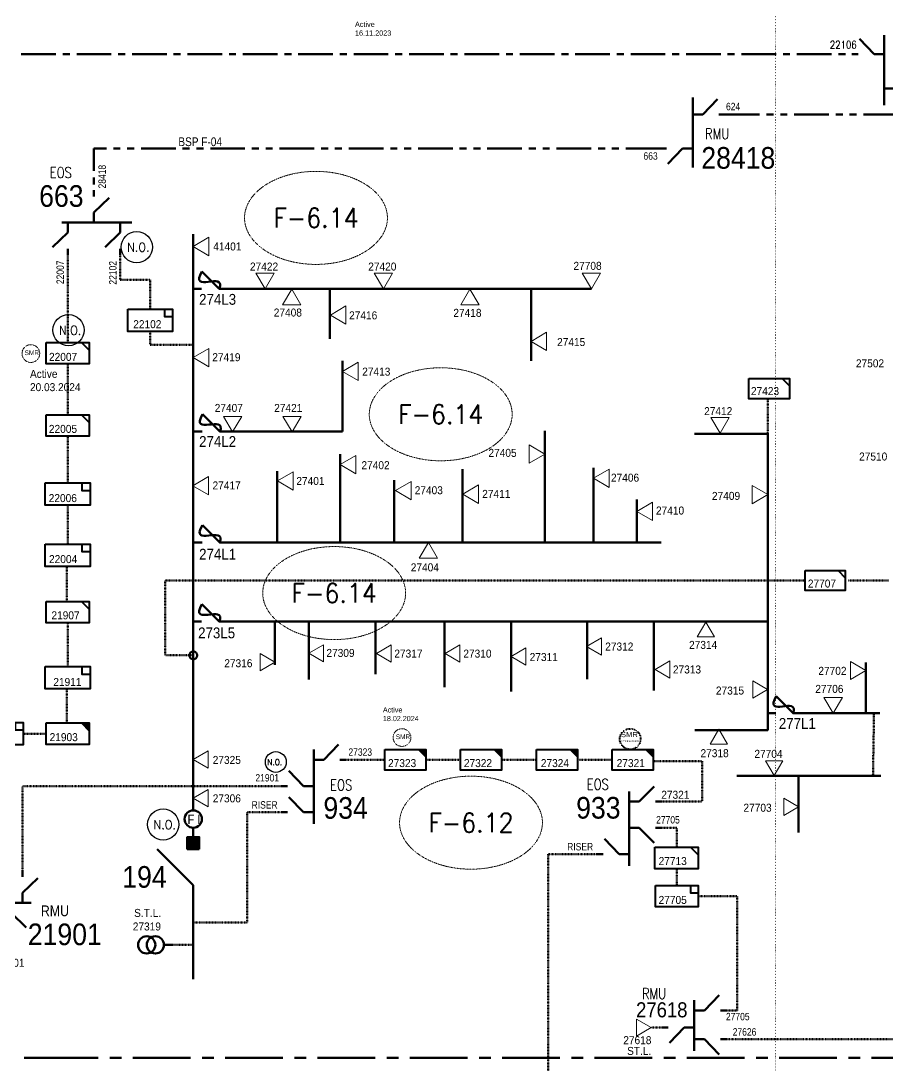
# Model space of a CAD drawing. Header units: metres. Extents: x 65984 to 144644, y -19036 to 23726.
# Drawn here: x 123979.5 to 124379.9, y 21395.4 to 21878.2 of the extents above; entities that cross this region are included whole.
import ezdxf
from ezdxf.enums import TextEntityAlignment as Align

# ---------------------------------------------------------------- set-up
doc = ezdxf.new("R2010")
doc.units = ezdxf.units.M
doc.header["$MEASUREMENT"] = 0
for name, pattern in [('( Center )', [2, 1.25, -0.25, 0.25, -0.25]), ('( Phantom )', [2.5, 1.25, -0.25, 0.25, -0.25, 0.25, -0.25]), ('DGN Style 1', [0.6, 0, -0.6]), ('DGN Style 3', [0.013877, 0, -0.013877])]:
    doc.linetypes.add(name, pattern=pattern)
doc.layers.get('0').update_dxf_attribs({"color": 95, "lineweight": 40})
for name, color, linetype, lineweight in [('ABS', 7, 'Continuous', 40), ('ABS NUMBER', 112, 'Continuous', 30), ('d_eos', 111, 'Continuous', 40), ('d_eos no', 121, 'Continuous', 40), ('d_fco', 5, 'Continuous', 40), ('d_fco text', 95, 'Continuous', 40), ('d_grid line', 7, 'DGN Style 1', 0), ('d_oh branch', 94, 'Continuous', 40), ('d_switch', 95, 'Continuous', 40), ('d_tf', 1, 'Continuous', 40), ('d_tf no', 6, 'Continuous', 40), ('d_tf_200', 1, 'Continuous', 40), ('d_ug cable', 95, 'Continuous', 40), ('d_ug main line', 95, 'Continuous', 40), ('d_unit sub', 7, 'Continuous', 40), ('EARTH FAULT INDICATOR', 95, 'Continuous', 40), ('FDR  1  16', 234, 'Continuous', 40), ('FDR  2  19', 172, 'Continuous', 40), ('fedr no', 95, 'Continuous', 40), ('Level 37', 7, 'Continuous', 0), ('O H MAIN FEEDER', 4, 'Continuous', 100), ('SW N O', 114, 'Continuous', 30)]:
    doc.layers.add(name, color=color, linetype=linetype, lineweight=lineweight)
doc.styles.add('NASKHF', font='naskhf.shx', dxfattribs={"height": 8})
doc.styles.get("Standard").update_dxf_attribs({"font": 'txt.shx'})
doc.styles.add('Style-Andalus', font='andlso.ttf')
doc.styles.add('Style-Arial', font='arial.ttf')
doc.styles.add('Style-ENGINEERING', font='ENGINEERING.shx')
doc.styles.add('Style-msdefault', font='msdefault.shx')
doc.styles.add('Style-STANDARD', font='STANDARD.shx')

# ---------------------------------------------------------------- blocks, each defined once
blk = doc.blocks.new('TF3')
at = {"color": 0, "linetype": 'ByBlock', "lineweight": -2}
for p, q in [((11.3, 9), (18.3, 9)), ((18.3, 9), (18.3, 2))]:
    blk.add_line(p, q, dxfattribs=at)
at = {"color": 0, "linetype": 'ByBlock', "lineweight": -2, "flags": 128}
blk.add_lwpolyline([(18.3, 2), (11.3, 2), (11.3, 9)], dxfattribs=at)
at = {"color": 0, "linetype": 'ByBlock', "lineweight": -2}
blk.add_3dface([(-21.7, 9), (18.3, 9), (18.3, -11), (-21.7, -11)], dxfattribs=at)
blk = doc.blocks.new('TF_8')
at = {"color": 0, "linetype": 'ByBlock', "lineweight": -2}
blk.add_line((6.3, 4.95), (9.9, 1.35), dxfattribs=at)
blk.add_3dface([(-10.1, 4.95), (9.9, 4.95), (9.9, -5.05), (-10.1, -5.05)], dxfattribs=at)
blk = doc.blocks.new('TFU_9')
at = {"layer": 'd_tf_200', "color": 1, "linetype": 'Continuous', "lineweight": 53}
blk.add_line((0, 10), (0, 0), dxfattribs=at)
for centre in [(0, 30), (0, 20)]:
    blk.add_circle(centre, 10, dxfattribs=at)
blk = doc.blocks.new('*U827')
at = {"layer": 'd_eos', "color": 7, "linetype": 'Continuous', "lineweight": 211, "ltscale": 0.638341}
for p, q in [((0, 16.15), (0, -16.17)), ((4.65, 8.41), (11.45, 15.41)), ((0, 8.41), (4.65, 8.41)), ((12.09, 8.41), (14.92, 8.41)), ((-12.09, -7.45), (-14.92, -7.45)), ((-4.65, -7.45), (-11.44, -14.45)), ((0, -7.45), (-4.65, -7.45))]:
    blk.add_line(p, q, dxfattribs=at)
blk = doc.blocks.new('*U828')
at = {"layer": 'd_eos', "color": 7, "linetype": 'Continuous', "lineweight": 211, "ltscale": 0.638341}
for p, q in [((-4.65, 11.34), (-11.44, 18.34)), ((-12.09, 11.34), (-14.91, 11.34)), ((0, 11.34), (-4.65, 11.34)), ((0, 14.01), (0, -18.32)), ((0, -0.8), (4.65, -0.8)), ((4.65, -0.8), (11.45, -7.81)), ((12.1, -0.8), (14.92, -0.8)), ((-4.65, -12.95), (-11.44, -5.95)), ((-12.09, -12.95), (-14.92, -12.95)), ((0, -12.95), (-4.65, -12.95))]:
    blk.add_line(p, q, dxfattribs=at)
blk = doc.blocks.new('ABS2_1_1')
at = {"color": 0, "linetype": 'ByBlock', "lineweight": -2, "ltscale": 500}
for q in [(-29900, 43500), (0, 0)]:
    blk.add_line((0, 13600), q, dxfattribs=at)
at = {"color": 0, "linetype": 'ByBlock', "lineweight": -2, "ltscale": 500, "flags": 128}
for points in [[(5000, 43600), (-5000, 43600), (-5000, 53600), (5000, 53600)], [(3791, 49653), (3791, 49653), (3791, 49653)]]:
    blk.add_lwpolyline(points, close=True, dxfattribs=at)
at = {"color": 0, "linetype": 'ByBlock', "lineweight": -2, "ltscale": 500}
for points in [[(5000, 43600), (-5000, 43600), (5000, 53600), (-5000, 53600)], [(3791, 49653), (3791, 49653), (3791, 49653)]]:
    blk.add_solid(points, dxfattribs=at)
blk = doc.blocks.new('*U906')
at = {"layer": 'EARTH FAULT INDICATOR', "color": 2, "linetype": 'Continuous', "lineweight": 100}
blk.add_circle((0.02, 0.13), 4, dxfattribs=at)
at = {"layer": 'EARTH FAULT INDICATOR', "color": 2, "lineweight": 140, "style": 'Style-Andalus', "width": 0.9}
blk.add_text('F I', height=4.234, dxfattribs=at).set_placement((-2.61, 2.11), align=Align.TOP_LEFT)
blk = doc.blocks.new('exist.us-1000kva')
at = {"color": 0, "linetype": 'ByBlock', "lineweight": -2, "flags": 128}
blk.add_lwpolyline([(39.99, 12.92), (32.8, 20), (40, 20)], close=True, dxfattribs=at)
at = {"color": 0, "linetype": 'ByBlock', "lineweight": -2, "extrusion": (0, 0, -1)}
blk.add_solid([(-39.99, 12.92), (-32.8, 20), (-40, 20)], dxfattribs=at)
at = {"color": 0, "linetype": 'ByBlock', "lineweight": -2, "xscale": 2, "yscale": 2}
blk.add_blockref('TF_8', (20.2, 10.1), dxfattribs=at)
blk = doc.blocks.new('*U972')
at = {"layer": 'SW N O', "color": 3, "ltscale": 0.426762}
blk.add_circle((0, 0), 16.8, dxfattribs=at)
at = {"layer": 'SW N O', "color": 3, "style": 'Style-STANDARD'}
blk.add_text('N.O.', height=9.6, dxfattribs=at).set_placement((1.7, -0.2), align=Align.MIDDLE_CENTER)
blk = doc.blocks.new('*U706')
at = {"layer": 'd_fco', "color": 3, "linetype": 'Continuous', "lineweight": 100}
blk.add_line((-4.6, 4.21), (-10.13, 4.21), dxfattribs=at)
at = {"layer": 'd_fco', "color": 3, "linetype": 'Continuous', "lineweight": 100, "flags": 128}
blk.add_lwpolyline([(13.02, 4.21), (7.07, 4.21), (-4.4, -7.26)], dxfattribs=at)
at = {"layer": 'd_fco', "color": 3, "linetype": 'Continuous', "lineweight": 100}
blk.add_open_spline([(-4.4, -7.26), (-13, 7.69), (11.58, -7.67), (7.07, 4.21)], degree=3, dxfattribs=at)
blk = doc.blocks.new('FUSE01')
at = {"color": 0, "linetype": 'ByBlock', "lineweight": -2}
blk.add_line((0, -17.15), (0, -22.55), dxfattribs=at)
at = {"color": 0, "linetype": 'ByBlock', "lineweight": -2, "flags": 128}
blk.add_lwpolyline([(0, 0.05), (0, -5.75), (-11.2, -16.95)], dxfattribs=at)
at = {"color": 0, "linetype": 'ByBlock', "lineweight": -2}
blk.add_open_spline([(-11.2, -16.95), (3.4, -25.35), (-11.6, -1.35), (0, -5.75)], degree=3, dxfattribs=at)
blk = doc.blocks.new('*U1410')
at = {"layer": 'SW N O', "color": 3, "ltscale": 0.426762, "extrusion": (0, 0, -1)}
blk.add_circle((0, 0), 16.8, dxfattribs=at)
at = {"layer": 'SW N O', "color": 3, "extrusion": (0, 0, -1), "style": 'Style-STANDARD'}
blk.add_text('N.O.', height=9.6, dxfattribs=at).set_placement((-1.7, -0.2), align=Align.MIDDLE_CENTER)
blk = doc.blocks.new('TRA1_469')
at = {"layer": 'd_tf', "color": 1, "linetype": 'Continuous', "lineweight": 0, "ltscale": 0.000361655, "flags": 128}
blk.add_lwpolyline([(10.1, -17.1), (0.1, -0.1), (-9.9, -17.1)], close=True, dxfattribs=at)
blk = doc.blocks.new('TRA1_468')
at = {"layer": 'd_tf', "color": 1, "linetype": 'Continuous', "lineweight": 0, "ltscale": 0.000361655, "xscale": 1.000046566207836, "yscale": 1.000046566207836, "zscale": 1.000046566207836, "rotation": 180}
blk.add_blockref('TRA1_469', (0, 0), dxfattribs=at)
blk = doc.blocks.new('TRA1_933')
at = {"layer": 'd_tf', "color": 3, "linetype": 'Continuous', "lineweight": 0, "ltscale": 0.000361655, "flags": 128}
blk.add_lwpolyline([(10, -17), (0, 0), (-10, -17)], close=True, dxfattribs=at)
blk = doc.blocks.new('TRA1_932')
at = {"layer": 'd_tf', "color": 3, "linetype": 'Continuous', "lineweight": 0, "ltscale": 0.000361655, "xscale": 1.000046566207836, "yscale": 1.000046566207836, "zscale": 1.000046566207836, "rotation": 180}
blk.add_blockref('TRA1_933', (0, 0), dxfattribs=at)
blk = doc.blocks.new('TRA1_935')
at = {"layer": 'd_tf', "color": 3, "linetype": 'Continuous', "lineweight": 0, "ltscale": 0.000361655, "flags": 128}
blk.add_lwpolyline([(10, -17), (0, 0), (-10, -17)], close=True, dxfattribs=at)
blk = doc.blocks.new('TRA1_934')
at = {"layer": 'd_tf', "color": 3, "linetype": 'Continuous', "lineweight": 0, "ltscale": 0.000361655, "xscale": 1.000046566207836, "yscale": 1.000046566207836, "zscale": 1.000046566207836, "rotation": 180}
blk.add_blockref('TRA1_935', (0, 0), dxfattribs=at)
blk = doc.blocks.new('TRA1_937')
at = {"layer": 'd_tf', "color": 3, "linetype": 'Continuous', "lineweight": 0, "ltscale": 0.000361655, "flags": 128}
blk.add_lwpolyline([(9.9, -17), (-0.1, 0), (-10.1, -17)], close=True, dxfattribs=at)
blk = doc.blocks.new('TRA1_936')
at = {"layer": 'd_tf', "color": 3, "linetype": 'Continuous', "lineweight": 0, "ltscale": 0.000361655, "xscale": 1.000046566207836, "yscale": 1.000046566207836, "zscale": 1.000046566207836, "rotation": 180}
blk.add_blockref('TRA1_937', (0, 0), dxfattribs=at)
blk = doc.blocks.new('TRA1_939')
at = {"layer": 'd_tf', "color": 3, "linetype": 'Continuous', "lineweight": 0, "ltscale": 0.000361655, "extrusion": (0, 0, -1), "flags": 128}
blk.add_lwpolyline([(-10, -17), (0, 0), (10, -17)], close=True, dxfattribs=at)
blk = doc.blocks.new('TRA1_938')
at = {"layer": 'd_tf', "color": 3, "linetype": 'Continuous', "lineweight": 0, "ltscale": 0.000361655, "xscale": 1.000046566207834, "yscale": 1.000046566207834, "zscale": 1.000046566207834, "rotation": 180}
blk.add_blockref('TRA1_939', (0, 0), dxfattribs=at)
blk = doc.blocks.new('*U3828')
at = {"color": 2, "linetype": 'DGN Style 3'}
blk.add_circle((0, 0), 40.1, dxfattribs=at)
at = {"color": 1, "style": 'Style-ENGINEERING', "width": 1.09375}
blk.add_text('SMR', height=20.04, dxfattribs=at).set_placement((29.5, 7.3), align=Align.RIGHT)
at = {"color": 7, "true_color": 0xffffff, "insert": (-35.1, -5.1), "char_height": 5.833, "width": 324.554, "attachment_point": 1}
blk.add_mtext('\\fCalibri|b0|i0|c178178|p39;ACTIVE 18.09.2023\\P', dxfattribs=at)

msp = doc.modelspace()

# ---------------------------------------------------------------- linework, layer by layer
at = {"color": 3, "linetype": '( Phantom )', "lineweight": 70, "ltscale": 24.598225}
msp.add_circle((124059.18, 21584.85), 1.79, dxfattribs=at)
at = {"layer": 'd_eos', "color": 1, "linetype": 'Continuous', "lineweight": 211, "ltscale": 0.638341}
for p, q in [((124119.49, 21536.59), (124126.28, 21543.59)), ((124114.84, 21541.3), (124114.84, 21506.93)), ((124114.84, 21536.59), (124119.49, 21536.59)), ((124126.93, 21536.59), (124129.76, 21536.59)), ((124114.84, 21524.44), (124110.19, 21524.44)), ((124265.34, 21517.24), (124272.14, 21524.25)), ((124260.69, 21521.95), (124260.69, 21487.59)), ((124260.69, 21517.24), (124265.34, 21517.24)), ((124272.78, 21517.24), (124275.61, 21517.24)), ((124114.84, 21512.3), (124110.19, 21512.3)), ((124260.69, 21505.1), (124265.34, 21505.1)), ((124265.34, 21505.1), (124272.14, 21498.1)), ((124272.78, 21505.1), (124275.61, 21505.1)), ((124256.04, 21492.96), (124249.24, 21499.96)), ((124248.59, 21492.96), (124245.77, 21492.96)), ((124260.69, 21492.96), (124256.04, 21492.96)), ((124295.4, 21420.68), (124302.2, 21427.68)), ((124290.75, 21425.39), (124290.75, 21401.97)), ((124290.75, 21420.68), (124295.4, 21420.68)), ((124302.85, 21420.67), (124305.67, 21420.67)), ((124278.66, 21412.76), (124275.83, 21412.76)), ((124286.1, 21412.76), (124279.31, 21405.76)), ((124290.75, 21412.76), (124286.1, 21412.76)), ((124290.75, 21407.34), (124295.4, 21407.34)), ((124295.4, 21407.34), (124302.2, 21400.33)), ((124302.85, 21407.34), (124305.67, 21407.34))]:
    msp.add_line(p, q, dxfattribs=at)
at = {"layer": 'd_eos', "color": 7, "linetype": 'Continuous', "lineweight": 211, "ltscale": 0.638341}
for p, q in [((124110.19, 21524.44), (124103.39, 21531.45)), ((124102.75, 21524.44), (124099.92, 21524.44)), ((124110.19, 21512.3), (124103.39, 21519.3)), ((124102.74, 21512.3), (124099.92, 21512.3))]:
    msp.add_line(p, q, dxfattribs=at)
at = {"layer": 'd_eos', "color": 59, "linetype": 'Continuous', "lineweight": 211, "ltscale": 0.638341}
for p, q in [((123980.26, 21482.5), (123980.26, 21485.33)), ((123980.26, 21475.06), (123987.26, 21481.85)), ((123980.26, 21470.41), (123980.26, 21475.06)), ((123984.3, 21470.41), (123948.64, 21470.41)), ((123975, 21465.75), (123982, 21458.96))]:
    msp.add_line(p, q, dxfattribs=at)
at = {"layer": 'd_grid line', "color": 7, "linetype": 'DGN Style 1', "lineweight": 0, "flags": 128}
msp.add_lwpolyline([(124328.35, 21362.97), (124328.35, 21962.97), (125318.3, 21962.97), (125318.3, 21362.97)], close=True, dxfattribs=at)
at = {"layer": 'd_oh branch', "color": 3, "linetype": 'Continuous', "lineweight": 100}
for p, q in [((124059.18, 21754.34), (124059.18, 21779.62)), ((124075.38, 21754.34), (124243.17, 21754.34)), ((124122.36, 21731.19), (124122.36, 21754.34)), ((124215.29, 21754.34), (124215.29, 21721.09)), ((124128.1, 21688.31), (124128.1, 21720.96)), ((124075.67, 21688.31), (124128.1, 21688.31)), ((124221.75, 21637), (124221.75, 21688.69)), ((124127.03, 21637), (124127.03, 21677.94)), ((124098.03, 21637), (124098.03, 21669.95)), ((124183.63, 21637), (124183.63, 21671)), ((124244.12, 21637), (124244.12, 21671.58)), ((124151.99, 21637), (124151.99, 21665.9)), ((124264.13, 21637), (124264.13, 21656.9)), ((124075.56, 21637), (124275.52, 21637)), ((124096.91, 21600.44), (124096.91, 21580.52)), ((124112.62, 21600.47), (124112.62, 21573.72)), ((124175.28, 21600.47), (124175.28, 21570.1)), ((124206.12, 21600.47), (124206.12, 21568.16)), ((124241.19, 21600.47), (124241.19, 21573.81)), ((124271.98, 21600.42), (124271.98, 21568.66)), ((124143.35, 21599.99), (124143.35, 21576.13)), ((124370, 21581.57), (124370, 21558.08))]:
    msp.add_line(p, q, dxfattribs=at)
at = {"layer": 'd_oh branch', "color": 3, "linetype": 'Continuous', "lineweight": 100, "flags": 128}
for points in [[(124324.68, 21687.28), (124290.83, 21687.28)], [(124324.68, 21553.45), (124324.68, 21687.28)], [(124075.38, 21600.44), (124324.68, 21600.44)], [(124324.68, 21569.58), (124324.68, 21550.28), (124290.97, 21550.28)], [(124339.42, 21558.09), (124376.56, 21558.08)], [(124376.94, 21529.21), (124310.42, 21529.21)], [(124338.93, 21503), (124338.93, 21529.21)]]:
    msp.add_lwpolyline(points, dxfattribs=at)
at = {"layer": 'd_ug cable', "color": 7, "linetype": 'DGN Style 3', "lineweight": 106}
for p, q in [((124001.12, 21729.48), (124001.12, 21770.03)), ((124001.12, 21696.01), (124001.12, 21719.59)), ((124001.12, 21664.6), (124001.12, 21686.15)), ((124001.12, 21636.17), (124001.12, 21654.21)), ((124001.12, 21579.64), (124001.12, 21599.85))]:
    msp.add_line(p, q, dxfattribs=at)
at = {"layer": 'd_ug cable', "color": 3, "linetype": 'DGN Style 3', "lineweight": 100}
for p, q in [((124324.68, 21687.28), (124324.68, 21703.32)), ((124361.82, 21619.43), (124380.61, 21619.43))]:
    msp.add_line(p, q, dxfattribs=at)
at = {"layer": 'd_ug cable', "color": 7, "linetype": 'DGN Style 3', "lineweight": 100}
msp.add_line((123991.13, 21548.59), (123980.61, 21548.59), dxfattribs=at)
at = {"layer": 'd_ug cable', "color": 1, "linetype": 'DGN Style 3', "lineweight": 100}
for p, q in [((124129.76, 21536.59), (124147.68, 21536.59)), ((124166.62, 21536.59), (124182.74, 21536.59)), ((124201.67, 21536.59), (124217.79, 21536.59)), ((124236.72, 21536.59), (124252.84, 21536.59))]:
    msp.add_line(p, q, dxfattribs=at)
at = {"layer": 'd_ug cable', "color": 3, "linetype": 'DGN Style 3', "lineweight": 106, "flags": 128}
for points in [[(124025.4, 21770.02), (124025.4, 21758.43), (124039.25, 21758.43), (124039.25, 21744.95)], [(124039.25, 21734.61), (124039.25, 21728.44), (124059.18, 21728.44)]]:
    msp.add_lwpolyline(points, dxfattribs=at)
at = {"layer": 'd_ug cable', "color": 7, "linetype": 'DGN Style 3', "lineweight": 106, "flags": 128}
for points in [[(124000.76, 21609.73), (124000.76, 21625.97)], [(124000.76, 21553.6), (124000.76, 21569.3)]]:
    msp.add_lwpolyline(points, dxfattribs=at)
at = {"layer": 'd_ug cable', "color": 3, "linetype": 'DGN Style 3', "lineweight": 100, "flags": 128}
for points in [[(124059.18, 21584.95), (124046.24, 21584.95), (124046.24, 21619.39), (124342.04, 21619.39)], [(124373.35, 21529.21), (124373.83, 21558.08)]]:
    msp.add_lwpolyline(points, dxfattribs=at)
at = {"layer": 'd_ug cable', "color": 1, "linetype": 'DGN Style 3', "lineweight": 100, "flags": 128}
for points in [[(124271.77, 21535.86), (124294.41, 21535.86), (124294.41, 21517.24), (124275.56, 21517.24)], [(124275.61, 21505.1), (124282.73, 21505.1), (124282.73, 21496.19)], [(124245.77, 21492.96), (124223.23, 21492.96), (124223.23, 21365.46), (124256.33, 21365.46)], [(124282.73, 21486.2), (124282.73, 21478.39)], [(124292.54, 21473.47), (124310.65, 21473.47), (124310.65, 21420.67), (124305.67, 21420.67)], [(124305.67, 21407.34), (124481.82, 21407.34)]]:
    msp.add_lwpolyline(points, dxfattribs=at)
at = {"layer": 'd_ug cable', "color": 59, "linetype": 'DGN Style 3', "lineweight": 106, "flags": 128}
msp.add_lwpolyline([(124100.49, 21524.44), (123980.26, 21524.44), (123980.26, 21485.33)], dxfattribs=at)
at = {"layer": 'd_ug cable', "color": 1, "linetype": 'DGN Style 3', "lineweight": 106, "flags": 128}
msp.add_lwpolyline([(124099.92, 21512.3), (124084.02, 21512.3), (124084.02, 21461.4), (124059.18, 21461.4)], dxfattribs=at)
at = {"layer": 'd_ug cable', "color": 2, "linetype": 'DGN Style 3', "lineweight": 13}
for centre in [(123984.11, 21724.38), (124155.65, 21546.85)]:
    msp.add_circle(centre, 4.1, dxfattribs=at)
at = {"layer": 'd_ug main line', "color": 7, "linetype": '( Center )', "lineweight": 140, "ltscale": 12.802868, "flags": 128}
msp.add_lwpolyline([(123902.87, 21862.86), (124365.1, 21862.86), (124365.1, 21862.86)], dxfattribs=at)
at = {"layer": 'd_ug main line', "color": 131, "linetype": '( Phantom )', "lineweight": 70, "ltscale": 12.802868, "flags": 128}
for points in [[(124304.94, 21834.98), (124996.4, 21834.98)], [(124275.11, 21819.13), (124013.26, 21819.13), (124013.26, 21799.86)]]:
    msp.add_lwpolyline(points, dxfattribs=at)
at = {"layer": 'FDR  1  16', "color": 7, "linetype": '( Center )', "lineweight": 120, "ltscale": 21.338113, "flags": 128}
for points in [[(123682.26, 21398.75), (123682.26, 21398.75), (123988.61, 21398.75)], [(123988.61, 21398.75), (125081.48, 21398.75)]]:
    msp.add_lwpolyline(points, dxfattribs=at)
at = {"layer": 'FDR  2  19', "color": 1, "linetype": 'DGN Style 3', "lineweight": 53}
for p, q in [((124049.64, 21451), (124059.29, 21451)), ((124270.94, 21412.76), (124275.83, 21412.76))]:
    msp.add_line(p, q, dxfattribs=at)
at = {"layer": 'fedr no', "color": 82, "linetype": 'DGN Style 3', "lineweight": 13, "true_color": 0x1dc70e}
for centre in [(124115.9, 21787.11), (124173.55, 21696.31), (124124.3, 21613.65), (124187.55, 21507.49)]:
    msp.add_ellipse(centre, major_axis=(33.02, 0), ratio=0.651175, dxfattribs=at)
at = {"layer": 'O H MAIN FEEDER', "color": 3, "lineweight": 211, "ltscale": 0.426762}
msp.add_line((124059.18, 21513.16), (124059.18, 21754.34), dxfattribs=at)
at = {"layer": 'O H MAIN FEEDER', "color": 131, "lineweight": 211, "ltscale": 0.426762}
msp.add_line((124059.18, 21500.85), (124059.18, 21505.16), dxfattribs=at)
at = {"layer": 'O H MAIN FEEDER', "color": 1, "lineweight": 211, "ltscale": 0.426762}
for p, q in [((124059.18, 21435.28), (124059.18, 21475.79)), ((124059.18, 21435.12), (124059.18, 21435.28))]:
    msp.add_line(p, q, dxfattribs=at)

# ---------------------------------------------------------------- block references
at = {"color": 1, "xscale": 0.12, "yscale": 0.12, "zscale": 0.12}
msp.add_blockref('*U3828', (124261.13, 21546.15), dxfattribs=at)
at = {"layer": 'ABS', "color": 7, "linetype": 'Continuous', "lineweight": 211, "ltscale": 0.829472, "xscale": 0.000555747191877611, "yscale": 0.000555747191877611, "zscale": 0.0003680335276451397, "rotation": 359.9999999999998}
msp.add_blockref('ABS2_1_1', (124059.18, 21471.06), dxfattribs=at)
at = {"layer": 'd_eos', "color": 7, "linetype": 'Continuous', "lineweight": 211, "ltscale": 0.638341, "extrusion": (0, 0, -1), "rotation": 180}
msp.add_blockref('*U827', (-124378.56, 21855.42), dxfattribs=at)
at = {"layer": 'd_eos', "color": 7, "linetype": 'Continuous', "lineweight": 211, "ltscale": 0.638341}
msp.add_blockref('*U827', (124290.02, 21826.57), dxfattribs=at)
at = {"layer": 'd_eos', "color": 7, "linetype": 'Continuous', "lineweight": 211, "ltscale": 0.638341, "rotation": 90.00000000000001}
msp.add_blockref('*U828', (124012.46, 21784.94), dxfattribs=at)
at = {"layer": 'd_fco', "color": 3, "linetype": 'Continuous', "lineweight": 100, "extrusion": (0, 0, -1), "xscale": 0.7, "yscale": 0.7, "zscale": 0.7, "rotation": 180}
for p in [(-124066.27, 21757.29), (-124066.56, 21691.26), (-124066.45, 21639.95), (-124066.27, 21603.39)]:
    msp.add_blockref('*U706', p, dxfattribs=at)
at = {"layer": 'd_fco', "color": 3, "linetype": 'Continuous', "lineweight": 100, "xscale": 0.7, "yscale": 0.7, "zscale": 0.2499179648993302, "rotation": 269.9999999999999}
msp.add_blockref('FUSE01', (124340.47, 21558.09), dxfattribs=at)
at = {"layer": 'd_tf', "color": 3, "linetype": 'Continuous', "lineweight": 0, "ltscale": 0.000361655}
for name, p, xscale, yscale, zscale, rotation in [('TRA1_934', (124059.19, 21773.88), 0.425244286565288, 0.425244286565288, 0.425244286565288, 270), ('TRA1_934', (124104.69, 21754.19), 0.425244286565288, 0.425244286565288, 0.425244286565288, 180), ('TRA1_934', (124187.07, 21754.19), 0.425244286565288, 0.425244286565288, 0.425244286565288, 180), ('TRA1_934', (124122.54, 21742.15), 0.425244286565288, 0.425244286565288, 0.425244286565288, 270), ('TRA1_934', (124059.11, 21722.54), 0.425244286565288, 0.425244286565288, 0.425244286565288, 270), ('TRA1_934', (124128.22, 21716.11), 0.425244286565288, 0.425244286565288, 0.425244286565288, 270), ('TRA1_934', (124077.35, 21688.12), 0.425244286565288, 0.425244286565288, 0.425244286565288, 359.9999999999999), ('TRA1_934', (124104.83, 21688.12), 0.425244286565288, 0.425244286565288, 0.425244286565288, 359.9999999999999), ('TRA1_934', (124127.03, 21673.06), 0.425244286565288, 0.425244286565288, 0.425244286565288, 270), ('TRA1_934', (124098.14, 21665.48), 0.425244286565288, 0.425244286565288, 0.425244286565288, 270), ('TRA1_934', (124244.18, 21666.75), 0.425244286565288, 0.425244286565288, 0.425244286565288, 270), ('TRA1_934', (124059.04, 21663.29), 0.425244286565288, 0.425244286565288, 0.425244286565288, 270), ('TRA1_934', (124152.59, 21661.03), 0.425244286565288, 0.425244286565288, 0.425244286565288, 270), ('TRA1_934', (124183.84, 21659.38), 0.425244286565288, 0.425244286565288, 0.425244286565288, 270), ('TRA1_934', (124324.79, 21659.15), 0.425244286565288, 0.425244286565288, 0.425244286565288, 89.99999999999997), ('TRA1_934', (124264.24, 21651.41), 0.425244286565288, 0.425244286565288, 0.425244286565288, 270), ('TRA1_936', (124167.91, 21637.02), 0.425244286565288, 0.425244286565288, 0.425244286565288, 180), ('TRA1_932', (124296.14, 21600.2), 0.4, 0.4, 0.4, 180), ('TRA1_932', (124240.99, 21589), 0.4, 0.4, 0.4, 270), ('TRA1_932', (124112.64, 21585.79), 0.4, 0.4, 0.4, 270), ('TRA1_932', (124143.85, 21585.76), 0.4, 0.4, 0.4, 270), ('TRA1_932', (124175.63, 21585.76), 0.4, 0.4, 0.4, 270), ('TRA1_932', (124206.11, 21584.3), 0.4, 0.4, 0.4, 270), ('TRA1_932', (124096.94, 21581.65), 0.4, 0.4, 0.4, 89.99999999999997), ('TRA1_932', (124272.68, 21578.34), 0.4, 0.4, 0.4, 270), ('TRA1_932', (124324.65, 21569.07), 0.4, 0.4, 0.4, 89.99999999999997), ('TRA1_932', (124302.08, 21550.66), 0.4, 0.4, 0.4, 180), ('TRA1_932', (124059.19, 21536.63), 0.4, 0.4, 0.4, 270), ('TRA1_932', (124327.73, 21529.24), 0.4, 0.4, 0.4, 359.9999999999999), ('TRA1_932', (124059.19, 21518.86), 0.4, 0.4, 0.4, 270), ('TRA1_932', (124338.92, 21514.84), 0.4, 0.4, 0.4, 90.00000000000001)]:
    msp.add_blockref(name, p, dxfattribs=dict(at, xscale=xscale, yscale=yscale, zscale=zscale, rotation=rotation))
at = {"layer": 'd_tf', "color": 3, "linetype": 'Continuous', "lineweight": 0, "ltscale": 0.000361655, "xscale": 0.425244286565288, "yscale": 0.425244286565288, "zscale": 0.425244286565288}
for p in [(124092.38, 21754.36), (124147.04, 21754.36), (124243.19, 21754.36)]:
    msp.add_blockref('TRA1_934', p, dxfattribs=at)
at = {"layer": 'd_tf', "color": 3, "linetype": 'Continuous', "lineweight": 0, "ltscale": 0.000361655, "extrusion": (0, 0, -1)}
for name, p, xscale, yscale, zscale, rotation in [('TRA1_934', (-124215.29, 21730), 0.425244286565288, 0.425244286565288, 0.425244286565288, 89.99999999999999), ('TRA1_934', (-124302.65, 21687.52), 0.425244286565288, 0.425244286565288, 0.425244286565288, 359.9999999999999), ('TRA1_934', (-124221.69, 21677.89), 0.425244286565288, 0.425244286565288, 0.425244286565288, 269.9999999999999), ('TRA1_938', (-124369.99, 21577.83), 0.4167394008339825, 0.4167394008339825, 0.4167394008339825, 270)]:
    msp.add_blockref(name, p, dxfattribs=dict(at, xscale=xscale, yscale=yscale, zscale=zscale, rotation=rotation))
at = {"layer": 'd_tf', "color": 3, "linetype": 'Continuous', "lineweight": 0, "ltscale": 0.000361655, "extrusion": (0, 0, -1), "xscale": 0.425244286565288, "yscale": 0.425244286565288, "zscale": 0.425244286565288}
msp.add_blockref('TRA1_934', (-124354.94, 21558.09), dxfattribs=at)
at = {"layer": 'd_tf', "color": 1, "linetype": 'Continuous', "lineweight": 0, "ltscale": 0.000361655, "xscale": 0.4, "yscale": 0.4, "zscale": 0.4, "rotation": 90.00000000000001}
msp.add_blockref('TRA1_468', (124270.93, 21412.76), dxfattribs=at)
at = {"layer": 'd_tf_200', "color": 1, "linetype": 'Continuous', "lineweight": 53, "xscale": 0.3998846225153267, "yscale": 0.3998846225153267, "zscale": 0.3998846225153267, "rotation": 89.9999999999999}
msp.add_blockref('TFU_9', (124049.64, 21451), dxfattribs=at)
at = {"layer": 'd_unit sub', "color": 3, "linetype": 'Continuous', "lineweight": 40, "xscale": 0.5170991744586576, "yscale": 0.5170991744586576, "zscale": 0.2499179648993302}
msp.add_blockref('TF3', (124040.13, 21740.29), dxfattribs=at)
at = {"layer": 'd_unit sub', "color": 2, "linetype": 'Continuous', "lineweight": 40, "xscale": 0.9883391455402426, "yscale": 0.9883391455402426, "zscale": 0.212622143282644}
msp.add_blockref('TF_8', (124001.22, 21724.58), dxfattribs=at)
at = {"layer": 'd_unit sub', "color": 3, "linetype": 'Continuous', "lineweight": 40, "rotation": 0.03999999999997193}
for p, xscale, yscale, zscale in [((124325.4, 21708.18), 0.9411891432185561, 0.9411891432185561, 0.1913599289543796), ((124351.38, 21619.47), 0.9243342999377085, 0.9243342999377085, 0.212622143282644)]:
    msp.add_blockref('TF_8', p, dxfattribs=dict(at, xscale=xscale, yscale=yscale, zscale=zscale))
at = {"layer": 'd_unit sub', "color": 7, "linetype": 'Continuous', "lineweight": 40}
for name, p, xscale, yscale, zscale in [('TF_8', (124001.22, 21691.11), 0.9883391455402426, 0.9883391455402426, 0.212622143282644), ('TF3', (124002, 21659.94), 0.5170991744586576, 0.5170991744586576, 0.2499179648993302), ('TF3', (124002, 21631.65), 0.5170991744586576, 0.5170991744586576, 0.2499179648993302), ('TF_8', (124001.22, 21604.84), 0.9883391455402426, 0.9883391455402426, 0.212622143282644), ('TF3', (124002, 21574.99), 0.5170991744586576, 0.5170991744586576, 0.2499179648993302), ('TF3', (123971.15, 21549.2), 0.5170991744586576, 0.5170991744586576, 0.2499179648993302), ('exist.us-1000kva', (123991.13, 21543.59), 0.4992119149050219, 0.5006341256390261, 0.8199408297222128)]:
    msp.add_blockref(name, p, dxfattribs=dict(at, xscale=xscale, yscale=yscale, zscale=zscale))
at = {"layer": 'd_unit sub', "color": 2, "linetype": 'Continuous', "lineweight": 40, "xscale": 0.4734088433244503, "yscale": 0.4747575433823739, "zscale": 0.8199408297222128, "rotation": 359.9999999999999}
for p in [(124147.68, 21531.84), (124252.84, 21531.84)]:
    msp.add_blockref('exist.us-1000kva', p, dxfattribs=at)
at = {"layer": 'd_unit sub', "color": 1, "linetype": 'Continuous', "lineweight": 40, "rotation": 359.9999999999999}
for name, p, xscale, yscale, zscale in [('exist.us-1000kva', (124182.74, 21531.84), 0.4734088433244503, 0.4747575433823739, 0.8199408297222128), ('exist.us-1000kva', (124217.79, 21531.84), 0.4734088433244503, 0.4747575433823739, 0.8199408297222128), ('TF3', (124283.54, 21473.97), 0.4916652430969899, 0.4916652430969899, 0.212622143282644)]:
    msp.add_blockref(name, p, dxfattribs=dict(at, xscale=xscale, yscale=yscale, zscale=zscale))
at = {"layer": 'd_unit sub', "color": 1, "linetype": 'Continuous', "lineweight": 40, "xscale": 0.999671859597321, "yscale": 0.999671859597321, "zscale": 0.2499179648993302}
msp.add_blockref('TF_8', (124282.67, 21491.25), dxfattribs=at)
at = {"layer": 'EARTH FAULT INDICATOR', "color": 2, "linetype": 'Continuous', "lineweight": 100}
msp.add_blockref('*U906', (124059.16, 21509.03), dxfattribs=at)
at = {"layer": 'SW N O', "color": 3, "xscale": 0.4295531767636698, "yscale": 0.4295531767636698, "zscale": 0.4295531767636698}
for p in [(124033.04, 21773.6), (124001.53, 21735.22), (124045.26, 21506.66)]:
    msp.add_blockref('*U972', p, dxfattribs=at)
at = {"layer": 'SW N O', "color": 3, "extrusion": (0, 0, -1), "xscale": 0.2867731251001515, "yscale": 0.2867731251001515, "zscale": 0.2867731251001515}
msp.add_blockref('*U1410', (-124097.34, 21535.54), dxfattribs=at)

# ---------------------------------------------------------------- texts
at = {"layer": 'ABS NUMBER', "color": 7, "lineweight": 140, "style": 'Style-Arial', "width": 0.88}
msp.add_text('194', height=10, dxfattribs=at).set_placement((124026.36, 21487.42), align=Align.TOP_LEFT)
at = {"layer": 'd_eos no', "color": 7, "linetype": 'Continuous', "lineweight": 140, "style": 'Style-Arial', "width": 0.88}
for s, height, p in [('28418', 10, (124294.02, 21819.86)), ('663', 10, (123987.95, 21802.23)), ('934', 10, (124119.33, 21519.31)), ('933', 10, (124236.16, 21519.38)), ('27618', 6.953, (124263.84, 21424.44))]:
    msp.add_text(s, height=height, dxfattribs=at).set_placement(p, align=Align.TOP_LEFT)
at = {"layer": 'd_fco text', "color": 3, "linetype": 'Continuous', "lineweight": 80, "style": 'Style-msdefault', "width": 0.92}
for s, p in [('274L3', (124061.87, 21751.94)), ('274L2', (124061.87, 21686.22)), ('274L1', (124061.87, 21634.11))]:
    msp.add_text(s, height=5, dxfattribs=at).set_placement(p, align=Align.TOP_LEFT)
at = {"layer": 'd_fco text', "color": 3, "linetype": 'DGN Style 3', "lineweight": 70, "style": 'Style-msdefault', "width": 0.92}
msp.add_text('273L5', height=5, dxfattribs=at).set_placement((124061.42, 21597.74), align=Align.TOP_LEFT)
at = {"layer": 'd_fco text', "color": 3, "linetype": 'Continuous', "lineweight": 70, "style": 'Style-msdefault', "width": 0.92}
msp.add_text('277L1', height=5, dxfattribs=at).set_placement((124329.83, 21555.87), align=Align.TOP_LEFT)
at = {"layer": 'd_switch', "color": 131, "linetype": 'Continuous', "lineweight": 30, "style": 'Style-ENGINEERING', "width": 0.857143}
for s, p in [('624', (124305.41, 21840.31)), ('663', (124267.28, 21817.44))]:
    msp.add_text(s, height=3.43, dxfattribs=at).set_placement(p, align=Align.TOP_LEFT)
at = {"layer": 'd_switch', "color": 2, "linetype": 'Continuous', "lineweight": 30, "style": 'Style-msdefault', "width": 0.857143}
msp.add_text('BSP F-04', height=4.057, dxfattribs=at).set_placement((124052.29, 21824.35), align=Align.TOP_LEFT)
at = {"layer": 'd_switch', "color": 131, "linetype": 'Continuous', "lineweight": 30, "style": 'Style-ENGINEERING', "width": 0.857143}
for s, p in [('28418', (124015.34, 21800.71)), ('22007', (123995.95, 21756.49)), ('22102', (124020.27, 21756.26))]:
    msp.add_text(s, height=3.43, rotation=90, dxfattribs=at).set_placement(p, align=Align.TOP_LEFT)
at = {"layer": 'd_switch', "color": 1, "linetype": 'Continuous', "lineweight": 30, "style": 'Style-ENGINEERING', "width": 0.857143}
for s, p in [('27323', (124130.89, 21541.85)), ('RISER', (124086.15, 21517.43)), ('27705', (124273.13, 21510.53)), ('RISER', (124232, 21498.09)), ('27705', (124305.38, 21419.56))]:
    msp.add_text(s, height=3.43, dxfattribs=at).set_placement(p, align=Align.TOP_LEFT)
msp.add_text('21901', height=3.43, dxfattribs=at).set_placement((124098.83, 21526.53), align=Align.RIGHT)
msp.add_text('27626', height=3.43, dxfattribs=at).set_placement((124319.44, 21412.47), align=Align.TOP_RIGHT)
at = {"layer": 'd_tf no', "color": 3, "linetype": 'Continuous', "lineweight": 40, "style": 'Style-msdefault', "width": 0.945946}
for s, p in [('41401', (124068.42, 21775.75)), ('27422', (124085.39, 21766.46)), ('27420', (124140.05, 21766.46)), ('27708', (124234.91, 21766.79)), ('27408', (124096.38, 21745.2)), ('27416', (124131.21, 21743.9)), ('27418', (124179.4, 21745.06)), ('22102', (124031.43, 21739.82)), ('27419', (124067.98, 21724.55)), ('27413', (124137.26, 21717.88)), ('27407', (124069.09, 21701.09)), ('27421', (124096.58, 21701.09)), ('27405', (124195.61, 21680.32)), ('27402', (124136.92, 21674.62)), ('27406', (124252.25, 21668.86)), ('27417', (124068.08, 21665.26)), ('27401', (124106.82, 21667.32)), ('27403', (124161.53, 21663.04)), ('27411', (124192.73, 21661.35)), ('27409', (124298.92, 21660.42)), ('27410', (124273.05, 21653.66)), ('27404', (124159.71, 21627.39)), ('27707', (124343.25, 21619.9)), ('27312', (124249.59, 21590.78)), ('27314', (124288.34, 21591.53)), ('27309', (124120.72, 21587.82)), ('27317', (124152.11, 21587.52)), ('27310', (124184.02, 21587.51)), ('27311', (124214.67, 21585.92)), ('27316', (124073.52, 21583.06)), ('27313', (124280.87, 21580.17)), ('27315', (124300.76, 21570.43)), ('27325', (124068.17, 21538.35)), ('27318', (124293.64, 21541.47)), ('27704', (124318.54, 21541.16)), ('27306', (124068.17, 21520.58)), ('27703', (124313.49, 21516.25))]:
    msp.add_text(s, height=3.7, dxfattribs=at).set_placement(p, align=Align.TOP_LEFT)
for s, p in [('27415', (124240.35, 21731.56)), ('27702', (124361.12, 21579.54))]:
    msp.add_text(s, height=3.7, dxfattribs=at).set_placement(p, align=Align.TOP_RIGHT)
at = {"layer": 'd_tf no', "color": 1, "linetype": 'Continuous', "lineweight": 40, "style": 'Style-msdefault', "width": 0.945946}
for s, height, p in [('SMR', 2.185, (123981.2, 21725.84)), ('SMR', 2.185, (124152.74, 21548.3)), ('27322', 3.7, (124184.26, 21536.89)), ('27324', 3.7, (124219.83, 21536.89)), ('27713', 3.7, (124274.27, 21491.6)), ('27705', 3.7, (124274.27, 21473.62)), ('S.T.L.', 3.7, (124031.83, 21467.62)), ('27319', 3.7, (124031.22, 21461.35)), ('27618', 3.7, (124257.93, 21408.78))]:
    msp.add_text(s, height=height, dxfattribs=at).set_placement(p, align=Align.TOP_LEFT)
at = {"layer": 'd_tf no', "color": 2, "linetype": 'Continuous', "lineweight": 40, "style": 'Style-msdefault', "width": 0.945946}
for s, p in [('22007', (123992.49, 21724.7)), ('27321', (124254.88, 21536.89)), ('27321', (124275.5, 21522.25))]:
    msp.add_text(s, height=3.7, dxfattribs=at).set_placement(p, align=Align.TOP_LEFT)
at = {"layer": 'd_tf no', "color": 5, "linetype": 'Continuous', "lineweight": 40, "style": 'Style-msdefault', "width": 0.945946}
for s, p in [('27502', (124365.47, 21721.72)), ('27510', (124366.94, 21678.63))]:
    msp.add_text(s, height=3.7, dxfattribs=at).set_placement(p, align=Align.TOP_LEFT)
at = {"layer": 'd_tf no', "color": 3, "linetype": 'Continuous', "lineweight": 40, "style": 'Style-msdefault', "width": 0.945946}
for s, p in [('27423', (124316.94, 21705.19)), ('27412', (124295.31, 21695.91)), ('27706', (124346.69, 21567.49))]:
    msp.add_text(s, height=3.7, dxfattribs=at).set_placement(p)
at = {"layer": 'd_tf no', "color": 7, "linetype": 'Continuous', "lineweight": 40, "style": 'Style-msdefault', "width": 0.945946}
for s, p in [('22005', (123992.44, 21691.4)), ('22006', (123992.37, 21659.41)), ('22004', (123992.5, 21631.21)), ('21907', (123993.62, 21605.21)), ('21911', (123994.49, 21574.4)), ('21903', (123992.78, 21548.88))]:
    msp.add_text(s, height=3.7, dxfattribs=at).set_placement(p, align=Align.TOP_LEFT)
at = {"layer": 'd_tf no', "color": 121, "linetype": 'Continuous', "lineweight": 40, "style": 'Style-msdefault', "width": 0.945946}
msp.add_text('27323', height=3.7, dxfattribs=at).set_placement((124149.2, 21536.89), align=Align.TOP_LEFT)
at = {"layer": 'd_tf no', "color": 59, "linetype": 'Continuous', "lineweight": 40, "style": 'Style-msdefault', "width": 0.945946}
msp.add_text('21901', height=3.7, dxfattribs=at).set_placement((123968.16, 21444.55), align=Align.TOP_LEFT)
at = {"layer": 'd_tf no', "color": 121, "linetype": 'Continuous', "lineweight": 40, "attachment_point": 1, "style": 'NASKHF'}
for s, insert, char_height in [('\\Fmsdefault;\\H1x;\\W0.945946;Active\\P16.11.2023', (124133.93, 21877.84), 2.4384), ('\\Fmsdefault;\\H1x;\\W0.945946;Active\\P20.03.2024', (123983.72, 21716.83), 3.6841), ('\\Fmsdefault;\\H1x;\\W0.945946;Active\\P18.02.2024', (124146.84, 21560.85), 2.4026)]:
    msp.add_mtext(s, dxfattribs=dict(at, insert=insert, char_height=char_height))
at = {"layer": 'd_tf no', "color": 1, "linetype": 'Continuous', "lineweight": 40, "insert": (124259.69, 21403.81), "char_height": 8, "attachment_point": 1, "style": 'NASKHF'}
msp.add_mtext('\\Fmsdefault;\\H0.4625x;\\W0.945946;ST.L.', dxfattribs=at)
at = {"layer": 'fedr no', "color": 6, "linetype": 'Continuous', "lineweight": 40, "char_height": 8.852, "attachment_point": 5, "style": 'Style-STANDARD'}
for s, insert in [('F-6.14\\P', (124115.9, 21787.11)), ('F-6.14\\P', (124173.55, 21696.31)), ('F-6.14\\P', (124124.3, 21613.65)), ('F-6.12', (124187.55, 21507.49))]:
    msp.add_mtext(s, dxfattribs=dict(at, insert=insert))
at = {"layer": 'Level 37', "color": 7, "linetype": 'Continuous', "lineweight": 53}
for s, height, style, width, p in [('22106', 3.489, 'Style-STANDARD', 0.909091, (124359.61, 21867.18)), ('RMU', 4.993, 'Style-STANDARD', 0.854701, (124301.34, 21826.02)), ('EOS', 4.993, 'Style-STANDARD', 0.854701, (123997.93, 21808.08)), ('EOS', 4.993, 'Style-STANDARD', 0.854701, (124127.53, 21524.93)), ('EOS', 4.993, 'Style-STANDARD', 0.854701, (124246.15, 21525.23)), ('RMU', 4.993, 'Style-msdefault', 0.854701, (123995.24, 21466.74)), ('RMU', 4.993, 'Style-STANDARD', 0.854701, (124272.15, 21428.43))]:
    msp.add_text(s, height=height, dxfattribs=dict(at, style=style, width=width)).set_placement(p, align=Align.MIDDLE_CENTER)
at = {"layer": 'Level 37', "color": 7, "linetype": 'Continuous', "lineweight": 120, "style": 'Style-Arial', "width": 0.88}
msp.add_text('21901', height=10, dxfattribs=at).set_placement((123982.7, 21460.86), align=Align.TOP_LEFT)

doc.saveas('drawing.dxf')
